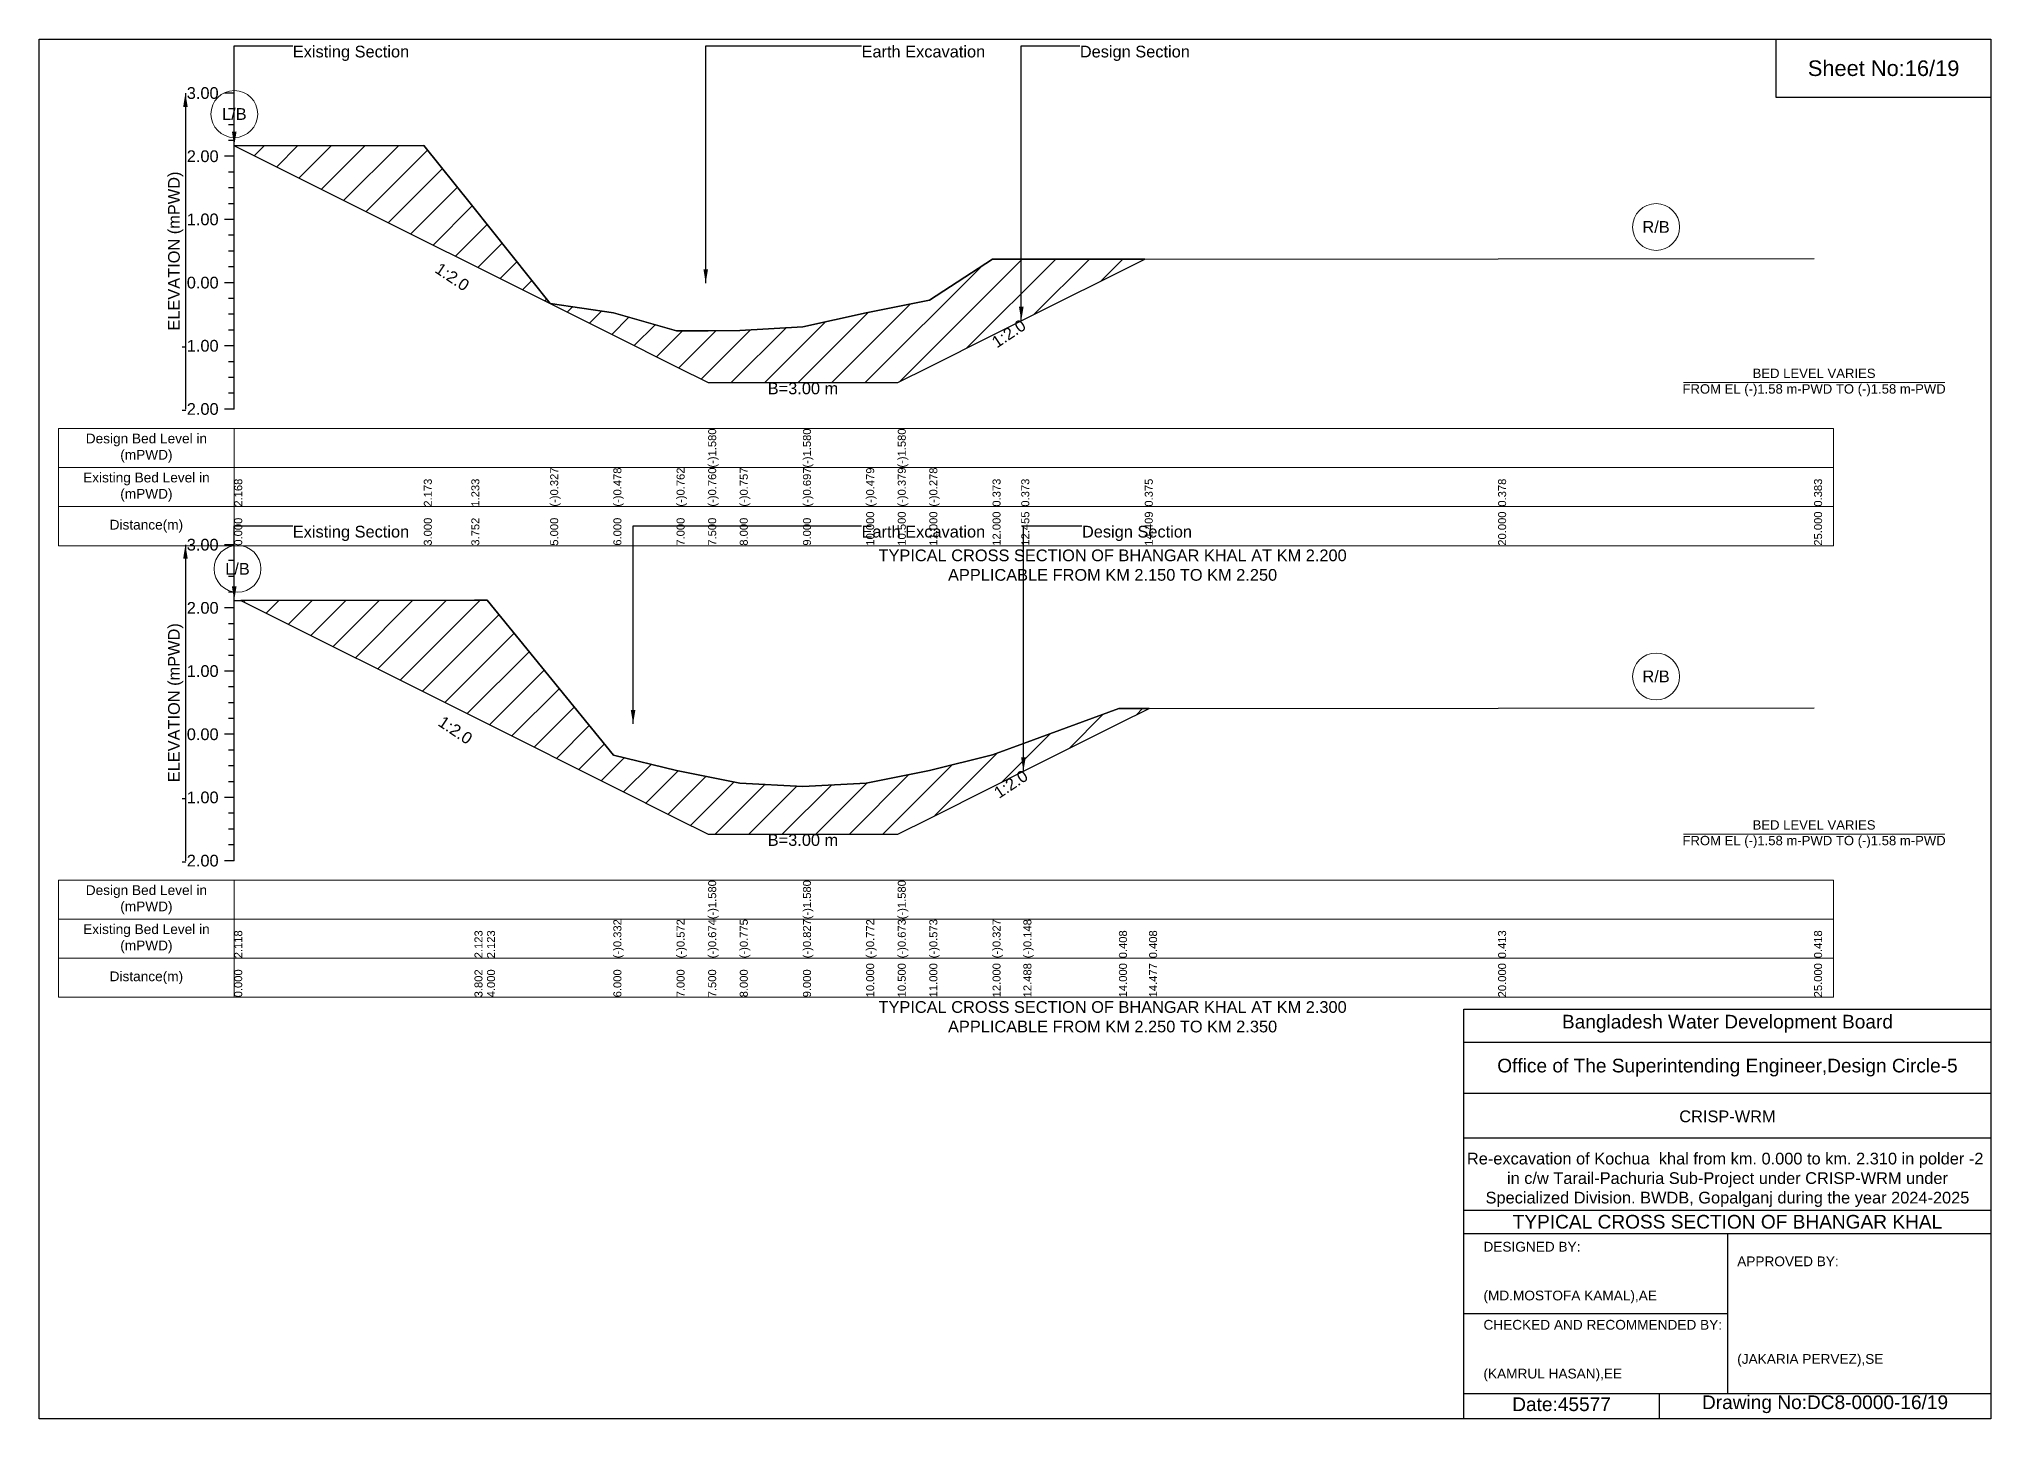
# Model space of a CAD drawing. Header units: inches. Extents: x 91000 to 288000, y -5656 to 0.
# Drawn here: x 250000 to 258000, y -5656 to 0 of the extents above; entities that cross this region are included whole.
import ezdxf

# ---------------------------------------------------------------- set-up
doc = ezdxf.new("R2010")
doc.units = ezdxf.units.IN
doc.header["$LTSCALE"] = 7
doc.header["$MEASUREMENT"] = 0
for name, color, linetype, lineweight in [('Cross section Data Border', 7, 'Continuous', 9), ('Cross Section Labels', 7, 'Continuous', 9), ('Existing_Bed_Level for Xsection', 7, 'Continuous', 25)]:
    doc.layers.add(name, color=color, linetype=linetype, lineweight=lineweight)
doc.styles.get("Standard").update_dxf_attribs({"font": 'arial.ttf'})
doc.dimstyles.get("Standard").update_dxf_attribs({"dimtxt": 0.18, "dimasz": 0.18, "dimexe": 0.18, "dimexo": 0.0625, "dimgap": 0.09, "dimtad": 0, "dimtih": 1, "dimtoh": 1, "dimdec": 4, "dimzin": 0, "dimdsep": 46, "dimtxsty": 'Standard', "dimcen": 0.09, "dimadec": 0, "dimazin": 0, "dimtfac": 1, "dimtdec": 4, "dimtofl": 0, "dimtmove": 0, "dimatfit": 3, "dimfxl": 1, "dimtolj": 1, "dimtzin": 0, "dimarcsym": 0})

msp = doc.modelspace()

# ---------------------------------------------------------------- hatches: boundary and pattern name
at = {"layer": 'Existing_Bed_Level for Xsection'}
h = msp.add_hatch(dxfattribs=at)
h.set_pattern_fill('ANSI31', color=256, scale=777, style=0)
h.paths.add_polyline_path([(250801, -437.1), (251577, -825.1), (251771.8, -922.5), (252095, -1084.1), (252354, -1213.6), (252613, -1343.1), (252742.5, -1407.9), (252872, -1407.9), (253131, -1407.9), (253390, -1407.9), (253519.5, -1407.9), (253649, -1343.1), (253908, -1213.6), (254025.7, -1154.8), (254531.9, -901.6), (254025.7, -902), (253908, -902), (253649, -1070.6), (253519.5, -1096.7), (253390, -1122.7), (253131, -1179.2), (252872, -1194.7), (252742.5, -1195.4), (252613, -1196), (252354, -1122.4), (252095, -1083.3), (251771.8, -679.3), (251577, -435.8)])
h = msp.add_hatch(dxfattribs=at)
h.set_pattern_fill('ANSI31', color=256, scale=777, style=0)
h.paths.add_polyline_path([(250826.9, -2301.2), (251784.7, -2780.1), (251836, -2805.8), (252354, -3064.8), (252613, -3194.3), (252742.5, -3259), (252872, -3259), (253131, -3259), (253390, -3259), (253519.5, -3259), (253649, -3194.3), (253908, -3064.8), (254034.5, -3001.5), (254426, -2805.8), (254549.5, -2744), (254426, -2744.1), (254034.5, -2888), (253908, -2934.5), (253649, -2998.2), (253519.5, -3024), (253390, -3049.8), (253131, -3064), (252872, -3050.5), (252742.5, -3024.2), (252613, -2998), (252354, -2935.8), (251836, -2299.9), (251784.7, -2300)])

# ---------------------------------------------------------------- linework, layer by layer
for points in [[(250000, 0), (258000, 0), (258000, -5656), (250000, -5656)], [(257120, 0), (258000, 0), (258000, -240), (257120, -240)]]:
    msp.add_lwpolyline(points, close=True)
for points in [[(255840, -5656), (255840, -3976), (258000, -3976)], [(255840, -4112), (258000, -4112)], [(255840, -4320), (258000, -4320)], [(255840, -4504), (258000, -4504)], [(255840, -4800), (258000, -4800)], [(255840, -4896), (258000, -4896)], [(256920, -4896), (256920, -5552)], [(255840, -5224), (256920, -5224)], [(255840, -5552), (258000, -5552)], [(256640, -5552), (256640, -5656)]]:
    msp.add_lwpolyline(points)
at = {"layer": 'Cross section Data Border'}
for points in [[(250080, -1596.6), (257355, -1596.6), (257355, -2076.6), (250080, -2076.6)], [(250080, -3447.8), (257355, -3447.8), (257355, -3927.8), (250080, -3927.8)]]:
    msp.add_lwpolyline(points, close=True, dxfattribs=at)
for points in [[(250800, -1596.6), (250800, -2076.6)], [(250080, -1756.6), (257355, -1756.6)], [(250080, -1916.6), (257355, -1916.6)], [(250800, -3447.8), (250800, -3927.8)], [(250080, -3607.8), (257355, -3607.8)], [(250080, -3767.8), (257355, -3767.8)]]:
    msp.add_lwpolyline(points, dxfattribs=at)
at = {"layer": 'Cross Section Labels'}
for points in [[(256739.2, -1407.9), (257810.8, -1407.9)], [(256739.2, -3259), (257810.8, -3259)]]:
    msp.add_lwpolyline(points, dxfattribs=at)
for centre in [(250800.5, -307.6), (256627.5, -770.6), (250813.4, -2171.7), (256627.5, -2612.7)]:
    msp.add_circle(centre, 96, dxfattribs=at)
at = {"layer": 'Existing_Bed_Level for Xsection'}
for points in [[(250800, -221.6), (250760, -221.6)], [(250800, -1516.6), (250800, -1257.6), (250800, -998.6), (250800, -739.6), (250800, -480.6), (250800, -221.6)], [(250800, -286.4), (250776, -286.4)], [(250800, -351.1), (250776, -351.1)], [(250800, -415.9), (250776, -415.9)], [(250800, -437.1), (250801, -437.1), (251577, -435.8), (251771.8, -679.3), (252095, -1083.3), (252354, -1122.4), (252613, -1196), (252742.5, -1195.4), (252742.5, -1195.4), (252872, -1194.7), (253131, -1179.2), (253131, -1179.2), (253390, -1122.7), (253519.5, -1096.7), (253519.5, -1096.7), (253649, -1070.6), (253908, -902), (254025.7, -902), (254531.9, -901.6), (255980, -900.7), (257275, -899.4)], [(250800, -480.6), (250760, -480.6)], [(250800, -545.4), (250776, -545.4)], [(250800, -610.1), (250776, -610.1)], [(250800, -674.9), (250776, -674.9)], [(250800, -739.6), (250760, -739.6)], [(250800, -804.4), (250776, -804.4)], [(250800, -869.1), (250776, -869.1)], [(250800, -933.9), (250776, -933.9)], [(250800, -998.6), (250760, -998.6)], [(250800, -1063.4), (250776, -1063.4)], [(250800, -1128.1), (250776, -1128.1)], [(250800, -1192.9), (250776, -1192.9)], [(250800, -1257.6), (250760, -1257.6)], [(250800, -1322.4), (250776, -1322.4)], [(250800, -1387.1), (250776, -1387.1)], [(250800, -1516.6), (250760, -1516.6)], [(250800, -1451.9), (250776, -1451.9)], [(250800, -2072.8), (250760, -2072.8)], [(250800, -3367.8), (250800, -3108.8), (250800, -2849.8), (250800, -2590.8), (250800, -2331.8), (250800, -2072.8)], [(250800, -2137.6), (250776, -2137.6)], [(250800, -2202.3), (250776, -2202.3)], [(250800, -2267.1), (250776, -2267.1)], [(250800, -2301.2), (250826.9, -2301.2), (251784.7, -2300), (251836, -2299.9), (252354, -2935.8), (252613, -2998), (252742.5, -3024.2), (252742.5, -3024.2), (252872, -3050.5), (253131, -3064), (253131, -3064), (253390, -3049.8), (253519.5, -3024), (253519.5, -3024), (253649, -2998.2), (253908, -2934.5), (254034.5, -2888), (254426, -2744.1), (254549.5, -2744), (255980, -2742.8), (257275, -2741.5)], [(250800, -2331.8), (250760, -2331.8)], [(250800, -2396.6), (250776, -2396.6)], [(250800, -2461.3), (250776, -2461.3)], [(250800, -2526.1), (250776, -2526.1)], [(250800, -2590.8), (250760, -2590.8)], [(250800, -2655.6), (250776, -2655.6)], [(250800, -2720.3), (250776, -2720.3)], [(250800, -2785.1), (250776, -2785.1)], [(250800, -2849.8), (250760, -2849.8)], [(250800, -2914.6), (250776, -2914.6)], [(250800, -2979.3), (250776, -2979.3)], [(250800, -3108.8), (250760, -3108.8)], [(250800, -3044.1), (250776, -3044.1)], [(250800, -3173.6), (250776, -3173.6)], [(250800, -3238.3), (250776, -3238.3)], [(250800, -3303.1), (250776, -3303.1)], [(250800, -3367.8), (250760, -3367.8)]]:
    msp.add_lwpolyline(points, dxfattribs=at)
for points in [[(250801, -437.1), (250801, -437.1), (251577, -825.1), (251771.8, -922.5), (252095, -1084.1), (252354, -1213.6), (252613, -1343.1), (252742.5, -1407.9), (252742.5, -1407.9), (252872, -1407.9), (253131, -1407.9), (253131, -1407.9), (253390, -1407.9), (253519.5, -1407.9), (253519.5, -1407.9), (253649, -1343.1), (253908, -1213.6), (254025.7, -1154.8), (254531.9, -901.6), (254531.9, -901.6), (254531.9, -901.6), (254025.7, -902), (253908, -902), (253649, -1070.6), (253519.5, -1096.7), (253519.5, -1096.7), (253390, -1122.7), (253131, -1179.2), (253131, -1179.2), (252872, -1194.7), (252742.5, -1195.4), (252742.5, -1195.4), (252613, -1196), (252354, -1122.4), (252095, -1083.3), (251771.8, -679.3), (251577, -435.8), (250801, -437.1)], [(250826.9, -2301.2), (250826.9, -2301.2), (251784.7, -2780.1), (251836, -2805.8), (252354, -3064.8), (252613, -3194.3), (252742.5, -3259), (252742.5, -3259), (252872, -3259), (253131, -3259), (253131, -3259), (253390, -3259), (253519.5, -3259), (253519.5, -3259), (253649, -3194.3), (253908, -3064.8), (254034.5, -3001.5), (254426, -2805.8), (254549.5, -2744), (254426, -2744.1), (254034.5, -2888), (253908, -2934.5), (253649, -2998.2), (253519.5, -3024), (253519.5, -3024), (253390, -3049.8), (253131, -3064), (253131, -3064), (252872, -3050.5), (252742.5, -3024.2), (252742.5, -3024.2), (252613, -2998), (252354, -2935.8), (251836, -2299.9), (251784.7, -2300), (250826.9, -2301.2)]]:
    msp.add_lwpolyline(points, close=True, dxfattribs=at)

# ---------------------------------------------------------------- texts
at = {"attachment_point": 5}
for s, insert, char_height in [('Sheet No:16/19', (257560, -120), 64), ('Bangladesh Water Development Board', (256920, -4036), 56), ('Office of The Superintending Engineer,Design Circle-5', (256920, -4216), 56)]:
    msp.add_mtext(s, dxfattribs=dict(at, insert=insert, char_height=char_height))
for s, insert, char_height, width, attachment_point in [('CRISP-WRM', (256920, -4416), 48, 2240, 5), ('Re-excavation of Kochua  khal from km. 0.000 to km. 2.310 in polder -2  in c/w Tarail-Pachuria Sub-Project under CRISP-WRM under Specialized Division. BWDB, Gopalganj during the year 2024-2025', (256920, -4676), 48, 2160, 5), ('TYPICAL CROSS SECTION OF BHANGAR KHAL', (256920, -4848), 56, 2240, 5), ('DESIGNED BY:^J^J^J(MD.MOSTOFA KAMAL),AE', (255920, -5056), 40, 1120, 4), ('APPROVED BY:^J^J^J^J^J^J(JAKARIA PERVEZ),SE', (256960, -5216), 40, 1120, 4), ('CHECKED AND RECOMMENDED BY:^J^J^J(KAMRUL HASAN),EE', (255920, -5376), 40, 1120, 4), ('Date:45577', (256240, -5596), 56, 1120, 5), ('Drawing No:DC8-0000-16/19', (257320, -5596), 56, 1760, 5)]:
    msp.add_mtext(s, dxfattribs=dict(insert=insert, char_height=char_height, width=width, attachment_point=attachment_point))
at = {"layer": 'Cross section Data Border', "char_height": 40, "width": 640, "attachment_point": 5}
for s, insert in [('Design Bed Level in (mPWD)', (250440, -1676.6)), ('Existing Bed Level in (mPWD)', (250440, -1836.6)), ('Distance(m)', (250440, -1996.6)), ('Design Bed Level in (mPWD)', (250440, -3527.8)), ('Existing Bed Level in (mPWD)', (250440, -3687.8)), ('Distance(m)', (250440, -3847.8))]:
    msp.add_mtext(s, dxfattribs=dict(at, insert=insert))
at = {"layer": 'Cross Section Labels'}
for s, insert, char_height, attachment_point in [('Existing Section', (251040, -27.4), 48, 1), ('Earth Excavation', (253371, -27.4), 48, 1), ('Design Section', (254265.7, -27.4), 48, 1), ('L/B', (250800.5, -307.6), 48, 5), ('R/B', (256627.5, -770.6), 48, 5), ('BED LEVEL VARIES ^JFROM EL (-)1.58 m-PWD TO (-)1.58 m-PWD', (257275, -1407.9), 38.4, 5), ('B=3.00 m', (253131, -1407.9), 48, 2), ('Existing Section', (251040, -1995.1), 48, 1), ('Earth Excavation', (253371, -1995.1), 48, 1), ('Design Section', (254274.5, -1995.1), 48, 1), ('L/B', (250813.4, -2171.7), 48, 5), ('TYPICAL CROSS SECTION OF BHANGAR KHAL AT KM 2.200^JAPPLICABLE FROM KM 2.150 TO KM 2.250', (254400, -2156.6), 48, 5), ('R/B', (256627.5, -2612.7), 48, 5), ('B=3.00 m', (253131, -3259), 48, 2), ('BED LEVEL VARIES ^JFROM EL (-)1.58 m-PWD TO (-)1.58 m-PWD', (257275, -3259), 38.4, 5), ('TYPICAL CROSS SECTION OF BHANGAR KHAL AT KM 2.300^JAPPLICABLE FROM KM 2.250 TO KM 2.350', (254400, -4007.8), 48, 5)]:
    msp.add_mtext(s, dxfattribs=dict(at, insert=insert, char_height=char_height, attachment_point=attachment_point))
at = {"layer": 'Cross Section Labels', "char_height": 48, "attachment_point": 2}
for insert, rotation in [((251707, -954.9), 326.30993), ((253961, -1187.1), 33.69007), ((251719.9, -2812.5), 326.30993), ((253969.7, -3033.9), 33.69007)]:
    msp.add_mtext('1:2.0', dxfattribs=dict(at, insert=insert, rotation=rotation))
at = {"layer": 'Existing_Bed_Level for Xsection', "char_height": 48, "attachment_point": 6}
for s, insert in [('3.00', (250736, -221.6)), ('2.00', (250736, -480.6)), ('1.00', (250736, -739.6)), ('0.00', (250736, -998.6)), ('-1.00', (250736, -1257.6)), ('-2.00', (250736, -1516.6)), ('3.00', (250736, -2072.8)), ('2.00', (250736, -2331.8)), ('1.00', (250736, -2590.8)), ('0.00', (250736, -2849.8)), ('-1.00', (250736, -3108.8)), ('-2.00', (250736, -3367.8))]:
    msp.add_mtext(s, dxfattribs=dict(at, insert=insert))
at = {"layer": 'Existing_Bed_Level for Xsection', "rotation": 90}
for s, insert, char_height, attachment_point in [('ELEVATION (mPWD)', (250560, -869.1), 48, 5), ('(-)1.580', (252742.5, -1756.6), 32.8, 1), ('(-)1.580', (253131, -1756.6), 32.8, 1), ('(-)1.580', (253519.5, -1756.6), 32.8, 1), ('(-)0.327', (252095, -1916.6), 32.8, 1), ('(-)0.478', (252354, -1916.6), 32.8, 1), ('(-)0.762', (252613, -1916.6), 32.8, 1), ('(-)0.760', (252742.5, -1916.6), 32.8, 1), ('(-)0.757', (252872, -1916.6), 32.8, 1), ('(-)0.697', (253131, -1916.6), 32.8, 1), ('(-)0.479', (253390, -1916.6), 32.8, 1), ('(-)0.379', (253519.5, -1916.6), 32.8, 1), ('(-)0.278', (253649, -1916.6), 32.8, 1), ('2.168', (250800, -1916.6), 32.8, 1), ('2.173', (251577, -1916.6), 32.8, 1), ('1.233', (251771.8, -1916.6), 32.8, 1), ('0.373', (253908, -1916.6), 32.8, 1), ('0.373', (254025.7, -1916.6), 32.8, 1), ('0.375', (254531.9, -1916.6), 32.8, 1), ('0.378', (255980, -1916.6), 32.8, 1), ('0.383', (257275, -1916.6), 32.8, 1), ('0.000', (250800, -2076.6), 32.8, 1), ('3.000', (251577, -2076.6), 32.8, 1), ('3.752', (251771.8, -2076.6), 32.8, 1), ('5.000', (252095, -2076.6), 32.8, 1), ('6.000', (252354, -2076.6), 32.8, 1), ('7.000', (252613, -2076.6), 32.8, 1), ('7.500', (252742.5, -2076.6), 32.8, 1), ('8.000', (252872, -2076.6), 32.8, 1), ('9.000', (253131, -2076.6), 32.8, 1), ('10.000', (253390, -2076.6), 32.8, 1), ('10.500', (253519.5, -2076.6), 32.8, 1), ('11.000', (253649, -2076.6), 32.8, 1), ('12.000', (253908, -2076.6), 32.8, 1), ('12.455', (254025.7, -2076.6), 32.8, 1), ('14.409', (254531.9, -2076.6), 32.8, 1), ('20.000', (255980, -2076.6), 32.8, 1), ('25.000', (257275, -2076.6), 32.8, 1), ('ELEVATION (mPWD)', (250560, -2720.3), 48, 5), ('(-)1.580', (252742.5, -3607.8), 32.8, 1), ('(-)1.580', (253131, -3607.8), 32.8, 1), ('(-)1.580', (253519.5, -3607.8), 32.8, 1), ('2.118', (250800, -3767.8), 32.8, 1), ('2.123', (251784.7, -3767.8), 32.8, 1), ('2.123', (251836, -3767.8), 32.8, 1), ('(-)0.332', (252354, -3767.8), 32.8, 1), ('(-)0.572', (252613, -3767.8), 32.8, 1), ('(-)0.674', (252742.5, -3767.8), 32.8, 1), ('(-)0.775', (252872, -3767.8), 32.8, 1), ('(-)0.827', (253131, -3767.8), 32.8, 1), ('(-)0.772', (253390, -3767.8), 32.8, 1), ('(-)0.673', (253519.5, -3767.8), 32.8, 1), ('(-)0.573', (253649, -3767.8), 32.8, 1), ('(-)0.327', (253908, -3767.8), 32.8, 1), ('(-)0.148', (254034.5, -3767.8), 32.8, 1), ('0.408', (254426, -3767.8), 32.8, 1), ('0.408', (254549.5, -3767.8), 32.8, 1), ('0.413', (255980, -3767.8), 32.8, 1), ('0.418', (257275, -3767.8), 32.8, 1), ('0.000', (250800, -3927.8), 32.8, 1), ('3.802', (251784.7, -3927.8), 32.8, 1), ('4.000', (251836, -3927.8), 32.8, 1), ('6.000', (252354, -3927.8), 32.8, 1), ('7.000', (252613, -3927.8), 32.8, 1), ('7.500', (252742.5, -3927.8), 32.8, 1), ('8.000', (252872, -3927.8), 32.8, 1), ('9.000', (253131, -3927.8), 32.8, 1), ('10.000', (253390, -3927.8), 32.8, 1), ('10.500', (253519.5, -3927.8), 32.8, 1), ('11.000', (253649, -3927.8), 32.8, 1), ('12.000', (253908, -3927.8), 32.8, 1), ('12.488', (254034.5, -3927.8), 32.8, 1), ('14.000', (254426, -3927.8), 32.8, 1), ('14.477', (254549.5, -3927.8), 32.8, 1), ('20.000', (255980, -3927.8), 32.8, 1), ('25.000', (257275, -3927.8), 32.8, 1)]:
    msp.add_mtext(s, dxfattribs=dict(at, insert=insert, char_height=char_height, attachment_point=attachment_point))

# ---------------------------------------------------------------- leaders
at = {"layer": 'Cross Section Labels', "annotation_type": 0, "has_hookline": 1, "hookline_direction": 0}
for points, text_width in [([(250800, -437.1), (250800, -27.4), (251039.9, -27.4)], 467.2), ([(252732.4, -1000.9), (252732.4, -27.4), (253370.9, -27.4)], 497), ([(254025.7, -1154.8), (254025.7, -27.4), (254265.6, -27.4)], 441.2), ([(250800, -2301.2), (250800, -1995.1), (251039.9, -1995.1)], 467.2), ([(252434.7, -2807.4), (252434.7, -1995.1), (253370.9, -1995.1)], 497), ([(254034.5, -3001.5), (254034.5, -1995.1), (254274.4, -1995.1)], 441.2)]:
    msp.add_leader(points, dimstyle='Standard', override={"dimasz": 57.6}, dxfattribs=dict(at, text_width=text_width))
at = {"layer": 'Existing_Bed_Level for Xsection'}
for points in [[(250600, -221.6), (250600, -1516.6)], [(250600, -2072.8), (250600, -3367.8)]]:
    msp.add_leader(points, dimstyle='Standard', override={"dimasz": 57.6}, dxfattribs=at)

doc.saveas('drawing.dxf')
